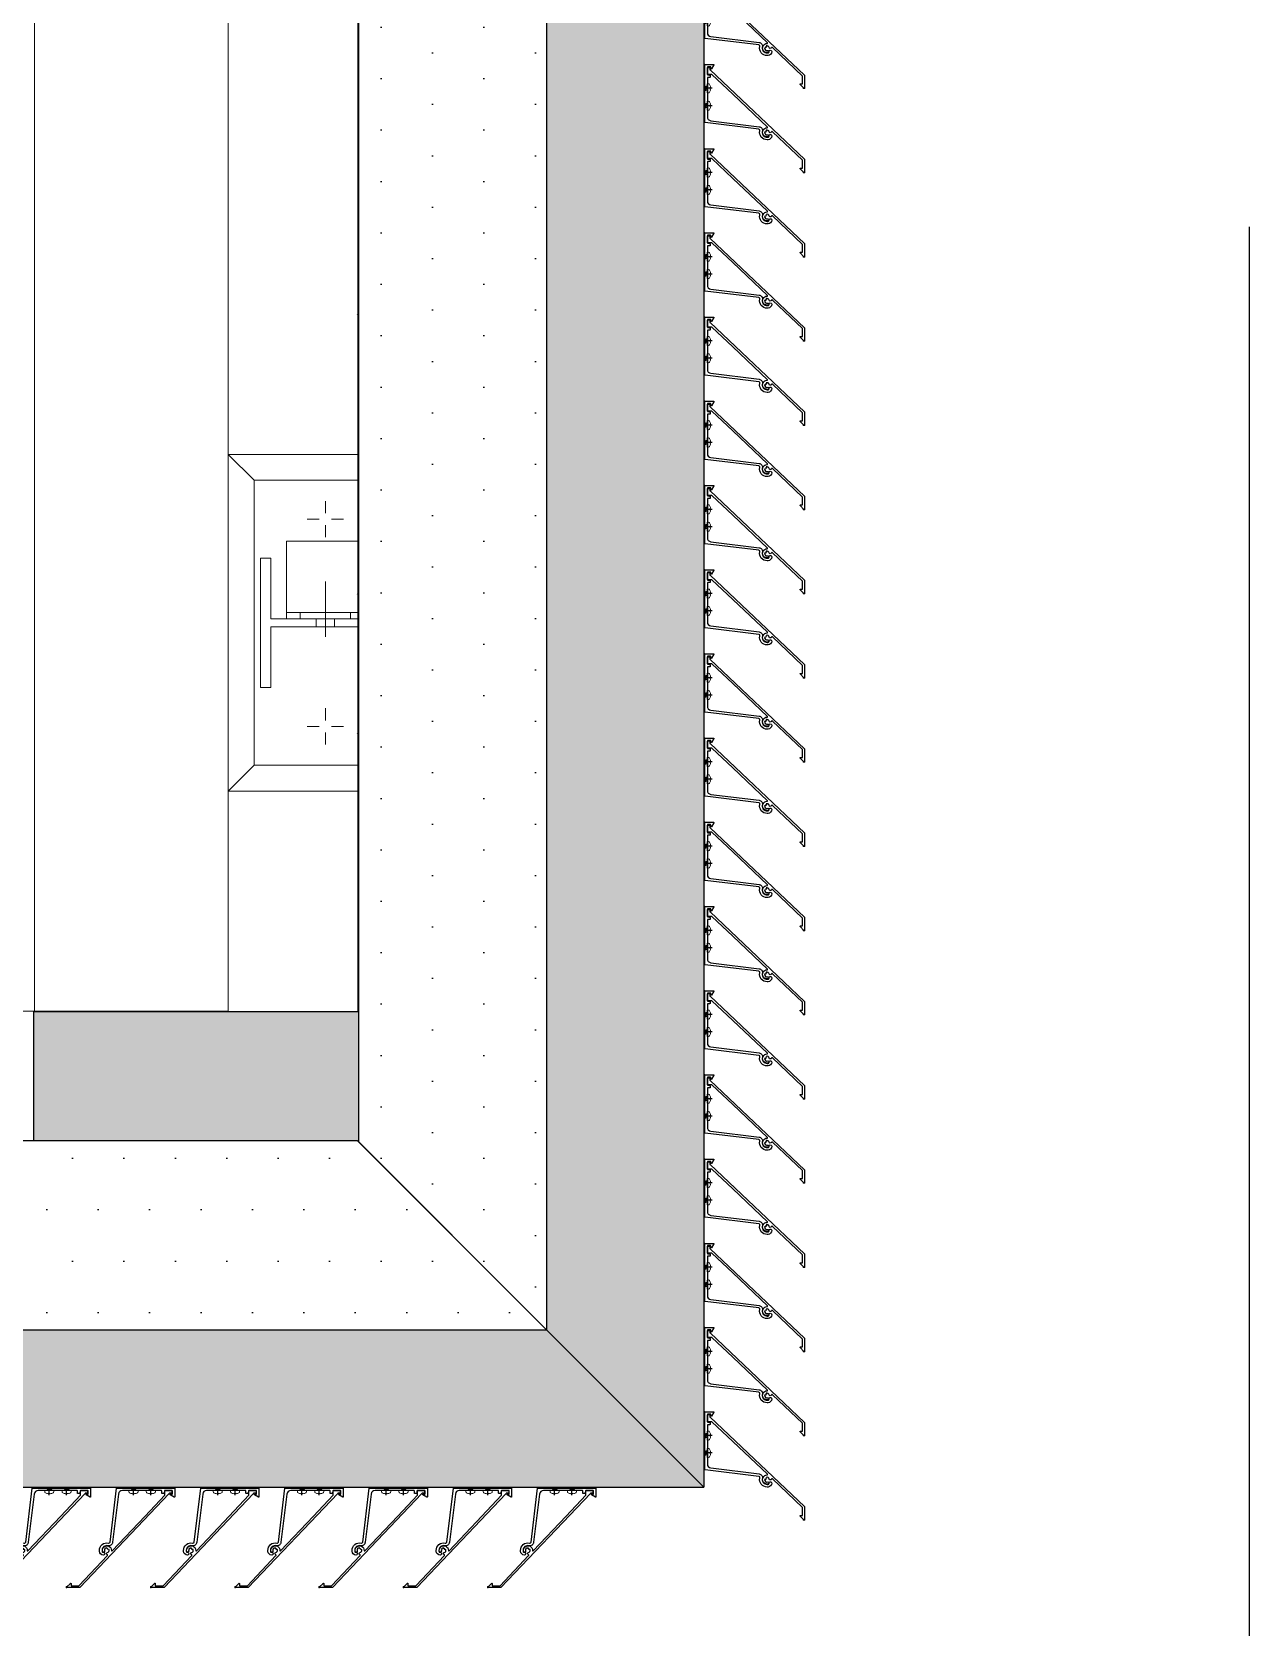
# Model space of a CAD drawing. Header units: millimetres. Extents: x 652937 to 1670132, y 1473552 to 2851037.
# Drawn here: x 720138 to 721077, y 1476727 to 1477959 of the extents above; entities that cross this region are included whole.
import ezdxf
from ezdxf.enums import TextEntityAlignment as Align

# ---------------------------------------------------------------- set-up
doc = ezdxf.new("R2010")
doc.units = ezdxf.units.MM
doc.set_wipeout_variables(frame=1)
for name, pattern in [('CENTER', [50.8, 31.75, -6.35, 6.35, -6.35]), ('HIDDEN', [0.375, 0.25, -0.125]), ('TA_GL_005.00000', [13.75, 5, -1.25, 1.25, -1.25, 5]), ('XKITLINE00', [0]), ('XKITLINE02', [4, 2, -2])]:
    doc.linetypes.add(name, pattern=pattern)
for name, color, linetype in [('000 - 0_SYM_DWG_GRID-BUBBLE_MAIN_COLOR_1', 7, 'Continuous'), ('000 - 0_SYM_DWG_GRIDLINE_MAIN_COLOR_251', 7, 'Continuous'), ('000 - CONCRETE_COL_HATCH_', 7, 'Continuous'), ('000 - CONCRETE_COL_MAIN_COLOR_1', 7, 'Continuous'), ('000 - CONCRETE_COL_WIPEOUT_', 7, 'Continuous'), ('000 - STRUCTURE_STEEL_ACCESORIES_SUB_COLOR_3', 7, 'Continuous'), ('010 - ASPG_ACCESSORIES_CUT_COLOR_1', 7, 'Continuous'), ('010 - ASPG_ACCESSORIES_HATCH_', 7, 'Continuous'), ('010 - ASPG_ACCESSORIES_MAIN_COLOR_1', 7, 'Continuous'), ('010 - ASPG_ACCESSORIES_SUB_COLOR_1', 7, 'Continuous'), ('010 - ASPG_EXTR_MAIN_COLOR_2', 7, 'Continuous'), ('010 - ASPG_FASTERN_HIDDEN_', 7, 'Continuous'), ('010 - ASPG_FASTERN_MAIN_COLOR_1', 7, 'Continuous'), ('010 - ASPG_FASTERN_SUB_COLOR_2', 7, 'Continuous'), ('010 - ASPG_FLASHING_HATCH_', 7, 'Continuous'), ('010 - ASPG_FLASHING_MAIN_COLOR_2', 7, 'Continuous'), ('010 - ASPG_FLASHING_MAIN_COLOR_4', 7, 'Continuous'), ('010 - ASPG_FLASHING_WIPEOUT_', 7, 'Continuous'), ('010 - ASPG_FLASING_WIPEOUT_', 7, 'Continuous'), ('010 - ASPG_FRAMING_CUT_COLOR_4', 7, 'Continuous'), ('010 - ASPG_FRAMING_HATCH_', 7, 'Continuous'), ('010 - ASPG_FRAMING_MAIN_COLOR_2', 7, 'Continuous'), ('010 - ASPG_FRAMING_SUB_COLOR_2', 7, 'Continuous'), ('010 - ASPG_FRAMING_WIPEOUT_', 7, 'Continuous'), ('BOLT & SCREW', 7, 'Continuous'), ('Center Line', 7, 'CENTER'), ('TEXT', 7, 'Continuous'), ('tube-stopper', 7, 'Continuous')]:
    doc.layers.add(name, color=color, linetype=linetype)
for name, color, linetype, plot in [('000 - STRUCTURE_STEEL_ACCESORIES_DEF_SUB', 7, 'Continuous', False), ('010 - ASPG_ACCESSORIES_DEF_SUB', 7, 'Continuous', False), ('010 - ASPG_EXTR_DEF_SUB', 7, 'Continuous', False)]:
    doc.layers.add(name, color=color, linetype=linetype, plot=plot)
for name, color, linetype, lineweight in [('12-GRID', 7, 'CENTER', 13), ('A-010-M_LINE', 7, 'Continuous', 9), ('A-WALL', 7, 'Continuous', 25), ('Bolt', 7, 'Continuous', 0), ('Part', 7, 'Continuous', 0), ('S-230-A-FLOOR', 7, 'Continuous', 9), ('SCREW', 7, 'Continuous', 5)]:
    doc.layers.add(name, color=color, linetype=linetype, lineweight=lineweight)
doc.styles.add('Arial', font='arial.ttf')
doc.styles.add('TA', font='', dxfattribs={"height": 4.5})
doc.styles.get('TA').set_extended_font_data('Cordia New')
pattern_1 = [(0, (0, 0), (3.96875, 7.9375), [0, -7.9375])]
pattern_2 = [(0, (0, 0), (19.84375, 39.6875), [0, -39.6875])]

# ---------------------------------------------------------------- blocks, each defined once
blk = doc.blocks.new('C25')
at = {"layer": 'S-230-A-FLOOR', "color": 7}
for p, q in [((0, 0.0686), (0, -0.0686)), ((-0.0686, 0), (0.0686, 0))]:
    blk.add_line(p, q, dxfattribs=at)
at = {"layer": 'S-230-A-FLOOR', "color": 7, "linetype": 'HIDDEN', "ltscale": 5}
blk.add_lwpolyline([(0.125, 0.2), (0.125, -0.2), (-0.125, -0.2), (-0.125, 0.2)], close=True, dxfattribs=at)
blk = doc.blocks.new('1')
at = {"layer": 'A-010-M_LINE', "color": 7}
blk.add_line((274198, -51980.5), (278073.2, -51980.5), dxfattribs=at)
blk = doc.blocks.new('3')
at = {"layer": 'Bolt', "color": 7, "linetype": 'XKITLINE00', "lineweight": 0}
for p, q in [((-191.4114, -57.0434), (-191.4114, -57.0901)), ((-190.6114, -57.0434), (-190.6114, -57.0901)), ((-191.4814, -57.1134), (-191.4348, -57.1134)), ((-191.3414, -57.1134), (-191.3881, -57.1134)), ((-190.6814, -57.1134), (-190.6348, -57.1134)), ((-190.5414, -57.1134), (-190.5881, -57.1134)), ((-191.4114, -57.1834), (-191.4114, -57.1368)), ((-190.6114, -57.1834), (-190.6114, -57.1368)), ((-191.1614, -57.6009), (-191.1614, -57.6475)), ((-191.1614, -57.6009), (-191.1614, -57.6475)), ((-190.8614, -57.6009), (-190.8614, -57.6475)), ((-190.8614, -57.6009), (-190.8614, -57.6475)), ((-191.2314, -57.6709), (-191.1848, -57.6709)), ((-191.2314, -57.6709), (-191.1848, -57.6709)), ((-191.0914, -57.6709), (-191.1381, -57.6709)), ((-191.0914, -57.6709), (-191.1381, -57.6709)), ((-190.9314, -57.6709), (-190.8848, -57.6709)), ((-190.9314, -57.6709), (-190.8848, -57.6709)), ((-190.7914, -57.6709), (-190.8381, -57.6709)), ((-190.7914, -57.6709), (-190.8381, -57.6709)), ((-191.1614, -57.7409), (-191.1614, -57.6942)), ((-191.1614, -57.7409), (-191.1614, -57.6942)), ((-190.8614, -57.7409), (-190.8614, -57.6942)), ((-190.8614, -57.7409), (-190.8614, -57.6942))]:
    blk.add_line(p, q, dxfattribs=at)
at = {"layer": 'Bolt', "color": 7, "linetype": 'XKITLINE02', "lineweight": 0}
for p, q in [((-190.9964, -57.0159), (-190.9714, -57.0159)), ((-191.066, -57.1134), (-190.8514, -57.1134)), ((-191.0264, -57.0784), (-190.9964, -57.0784)), ((-191.0264, -57.1484), (-190.9964, -57.1484)), ((-190.9964, -57.2109), (-190.9714, -57.2109))]:
    blk.add_line(p, q, dxfattribs=at)
at = {"layer": 'Part', "color": 7, "lineweight": 0}
for p, q in [((-191.6614, -56.7384), (-191.5614, -56.8384)), ((-190.4614, -56.8384), (-190.3614, -56.7384)), ((-190.9714, -57.2634), (-190.9714, -56.9634))]:
    blk.add_line(p, q, dxfattribs=at)
at = {"layer": 'Part', "color": 7, "linetype": 'XKITLINE02', "lineweight": 0}
for p, q in [((-190.9964, -57.2634), (-190.9964, -56.9634)), ((-191.0264, -57.9709), (-191.0264, -57.3884)), ((-190.9964, -57.9709), (-190.9964, -57.3884)), ((-190.9964, -57.5065), (-191.0264, -57.5065))]:
    blk.add_line(p, q, dxfattribs=at)
at = {"layer": 'Part', "color": 7, "linetype": 'HIDDEN', "lineweight": 0, "ltscale": 5}
for p, q in [((-192.3867, -57.3978), (-184.7617, -57.3981)), ((-192.3867, -57.9428), (-184.7617, -57.9431))]:
    blk.add_line(p, q, dxfattribs=at)
at = {"layer": 'Part', "color": 7, "linetype": 'HIDDEN', "lineweight": 0}
for p, q in [((-191.5614, -57.3884), (-191.6614, -57.4884)), ((-190.3614, -57.4884), (-190.4614, -57.3884))]:
    blk.add_line(p, q, dxfattribs=at)
at = {"layer": 'Part', "color": 7, "lineweight": 0}
for points in [[(-190.3614, -57.3599), (-190.3614, -56.7384), (-191.6614, -56.7384), (-191.6614, -57.3599)], [(-190.9964, -56.9634), (-190.6964, -56.9634), (-190.6964, -57.2634), (-190.9964, -57.2634)], [(-184.7617, -57.9829), (-184.7617, -57.3581), (-192.3867, -57.3578), (-192.3867, -57.9828), (-184.7617, -57.9831)]]:
    blk.add_lwpolyline(points, dxfattribs=at)
for points in [[(-191.5614, -57.3884), (-190.4614, -57.3884), (-190.4614, -56.8384), (-191.5614, -56.8384)], [(-190.7614, -56.9034), (-190.9964, -56.9034), (-190.9964, -57.3234), (-190.7614, -57.3234), (-190.7614, -57.3634), (-191.2614, -57.3634), (-191.2614, -57.3234), (-191.0264, -57.3234), (-191.0264, -56.9034), (-191.2614, -56.9034), (-191.2614, -56.8634), (-190.7614, -56.8634)]]:
    blk.add_lwpolyline(points, close=True, dxfattribs=at)
at = {"layer": 'Part', "color": 7, "linetype": 'HIDDEN', "lineweight": 0}
blk.add_lwpolyline([(-191.6614, -57.3599), (-191.6614, -57.4884), (-190.3614, -57.4884), (-190.3614, -57.3599)], dxfattribs=at)
at = {"layer": 'Part', "color": 7, "linetype": 'XKITLINE02', "lineweight": 0}
blk.add_lwpolyline([(-191.2614, -57.3884), (-191.2614, -57.9709), (-190.7614, -57.9709), (-190.7614, -57.3884)], dxfattribs=at)
blk = doc.blocks.new('*U9146')
at = {"layer": '000 - 0_SYM_DWG_GRIDLINE_MAIN_COLOR_251', "color": 7, "linetype": 'ByBlock', "ltscale": 5}
blk.add_line((30, 0), (-372.229, 0), dxfattribs=at)
at = {"color": 7, "style": 'TA', "flags": 1}
blk.add_attdef('LOCATION', (6, -6), '', height=4.5, rotation=270, dxfattribs=at)
at = {"layer": '000 - 0_SYM_DWG_GRID-BUBBLE_MAIN_COLOR_1', "color": 7, "style": 'Arial'}
blk.add_attdef('GRID-HEAD', text='', height=4, rotation=270, dxfattribs=at).set_placement((56.875, 0), align=Align.MIDDLE_CENTER)
blk = doc.blocks.new('W-1-PP18-ST_ENT3_REV02_20260413-040446_PP18_ENT_3_Y_DIMS')
at = {"layer": '000 - 0_SYM_DWG_GRIDLINE_MAIN_COLOR_251', "color": 7, "linetype": 'TA_GL_005.00000', "xscale": 50.00000000000017, "yscale": 50.00000000000017, "zscale": 50.00000000000017, "rotation": 90}
blk.add_blockref('*U9146', (20750, 1155.8), dxfattribs=at)
blk = doc.blocks.new('*U8335')
at = {"color": 7}
blk.add_wipeout([(200, 125), (200, -125), (-200, -125), (-200, 125)], dxfattribs=at).dxf.layer = '000 - CONCRETE_COL_WIPEOUT_'
at = {"layer": '000 - CONCRETE_COL_HATCH_'}
h = blk.add_hatch(dxfattribs=at)
h.set_pattern_fill('AR-CONC', scale=0.05, style=0)
h.paths.add_polyline_path([(-200, -125), (-200, 125), (200, 125), (200, -125)])
at = {"layer": '000 - CONCRETE_COL_MAIN_COLOR_1', "color": 7}
blk.add_lwpolyline([(-200, -125), (-200, 125), (200, 125), (200, -125), (-200, -125)], close=True, dxfattribs=at)
blk = doc.blocks.new('W-1-PP18-ST_ENT3_REV02_20260413-050421_PP18_ENT3_MAIN_PLAN')
at = {"layer": 'TEXT'}
h = blk.add_hatch(dxfattribs=at)
h.set_pattern_fill('ANSI34', scale=21.831008, angle=305.769)
h.set_pattern_definition([(230.0083, (16484.82, -22407.65), (318.622, -267.277), []), (230.0083, (16387.17, -22416.2), (318.622, -267.277), []), (230.0083, (16289.52, -22424.77), (318.622, -267.277), []), (230.0083, (16191.87, -22433.32), (318.622, -267.277), [])])
h.paths.add_polyline_path([(8351.9, -15550.1), (8350.2, 1004.8), (20060.2, 1006.6), (20061.9, -15548.3)], flags=16)
h.paths.add_polyline_path([(8201.9, -15700.1), (8201.1, 1155.7), (20210.7, 1155.9), (20211.5, -15699.8)])
at = {"layer": 'A-WALL', "color": 7, "lineweight": 13}
blk.add_lwpolyline([(20062.2, 1006.5), (20062.2, -15549.9), (8352.6, -15549.9), (8350.2, 1004.8)], close=True, dxfattribs=at)
for points in [[(19962.1, -15450), (19962.7, -11674.8)], [(20212.3, -15424.9), (20212.3, -15699.8), (19415, -15699.9)], [(19962.1, -15449.9), (13247.4, -15449.9)]]:
    blk.add_lwpolyline(points, dxfattribs=at)
at = {"layer": 'A-WALL', "color": 7, "linetype": 'HIDDEN', "lineweight": 13, "ltscale": 8}
blk.add_lwpolyline([(20212, -13899.7), (20212.2, -15424.7)], dxfattribs=at)
at = {"color": 7}
blk.add_blockref('W-1-PP18-ST_ENT3_REV02_20260413-040446_PP18_ENT_3_Y_DIMS', (0, 0), dxfattribs=at)
at = {"color": 7, "xscale": 200.000000000001, "yscale": 200.000000000001, "zscale": 200.000000000001, "rotation": 90}
blk.add_blockref('3', (8614.4, 23052.3), dxfattribs=at)
at = {"layer": 'A-WALL', "color": 7, "linetype": 'HIDDEN', "lineweight": 13, "ltscale": 8, "rotation": 90}
blk.add_blockref('1', (-32168, -289748.1), dxfattribs=at)
at = {"layer": 'S-230-A-FLOOR', "color": 7, "xscale": 1000.000000000001, "yscale": 1000.000000000001, "zscale": 1000.000000000001, "rotation": 90.00830794727084}
blk.add_blockref('C25', (20012.2, -15575), dxfattribs=at)
at = {"color": 7}
blk.add_blockref('*U8335', (20012.2, -15575), dxfattribs=at)
blk = doc.blocks.new('*U9351')
at = {"layer": '12-GRID', "color": 7, "linetype": 'CENTER'}
for p, q in [((0, -6.2), (0, 2.2)), ((-4.2, -2), (4.2, -2))]:
    blk.add_line(p, q, dxfattribs=at)
at = {"layer": 'BOLT & SCREW', "color": 7}
for p, q in [((-0.6, -1.8), (-1.8, -1.6)), ((-0.6, -2.2), (-1.8, -2.4)), ((-0.5, -1.8), (-0.9, -1.6)), ((-0.5, -2.2), (-0.9, -2.4)), ((-0.2, -1.4), (-0.4, -0.2)), ((-0.2, -1.5), (-0.4, -1.1)), ((-0.2, -2.5), (-0.4, -2.9)), ((-0.2, -2.6), (-0.4, -3.8)), ((0.2, -1.4), (0.4, -0.2)), ((0.2, -1.5), (0.4, -1.1)), ((0.4, -2.9), (0.2, -2.5)), ((0.2, -2.6), (0.4, -3.8)), ((0.5, -1.8), (0.9, -1.6)), ((0.5, -2.2), (0.9, -2.4)), ((0.6, -1.8), (1.8, -1.6)), ((0.6, -2.2), (1.8, -2.4))]:
    blk.add_line(p, q, dxfattribs=at)
for points in [[(-1.8, -1.6), (-0.9, -1.6, 0.414214), (-0.4, -1.1), (-0.4, -0.2), (0.4, -0.2), (0.4, -1.1, 0.414214), (0.9, -1.6), (1.8, -1.6), (1.8, -2.4), (0.9, -2.4, 0.414214), (0.4, -2.9), (0.4, -3.8), (-0.4, -3.8), (-0.4, -2.9, 0.414214), (-0.9, -2.4), (-1.8, -2.4)], [(0.2, -2.5, -0.414214), (0.5, -2.2), (0.6, -2.2), (0.6, -1.8), (0.5, -1.8, -0.414214), (0.2, -1.5), (0.2, -1.4), (-0.2, -1.4), (-0.2, -1.5, -0.414214), (-0.5, -1.8), (-0.6, -1.8), (-0.6, -2.2), (-0.5, -2.2, -0.414214), (-0.2, -2.5), (-0.2, -2.6), (0.2, -2.6)]]:
    blk.add_lwpolyline(points, format="xyb", close=True, dxfattribs=at)
blk.add_circle((0, -2), 3.5, dxfattribs=at)
blk = doc.blocks.new('000_ASPG_TYP_FILES_20260218-010703_FRAME_EXTR_')
at = {"layer": '010 - ASPG_FRAMING_HATCH_'}
h = blk.add_hatch(dxfattribs=at)
h.set_pattern_fill('ANSI32', scale=0.1, angle=180)
edge = h.paths.add_edge_path()
edge.add_line((2, 16), (2, 2))
edge.add_line((2, 2), (39.7, 2))
edge.add_arc((39.7, 1.7), 0.3, 0, 90, ccw=False)
edge.add_line((40, 1.7), (40, 0.3))
edge.add_arc((39.7, 0.3), 0.3, -90, 0, ccw=False)
edge.add_line((39.7, 0), (0.3, 0))
edge.add_arc((0.3, 0.3), 0.3, 180, 270, ccw=False)
edge.add_line((0, 0.3), (0, 17.7))
edge.add_arc((0.3, 17.7), 0.3, 90, 180, ccw=False)
edge.add_line((0.3, 18), (22.6, 18))
edge.add_arc((22.6, 18.5), 0.5, 270, 380.2095)
edge.add_arc((26.2, 19.8), 3.35, 182.0638, 200.2095, ccw=False)
edge.add_arc((23.6, 19.7), 0.76, 2.0638, 182.0638, ccw=False)
edge.add_arc((26.2, 19.8), 1.83, 182.0638, 447.9362)
edge.add_arc((26.3, 22.4), 0.76, 87.9362, 267.9362, ccw=False)
edge.add_arc((26.2, 19.8), 3.35, 69.7905, 87.9362, ccw=False)
edge.add_arc((27.5, 23.4), 0.5, 249.7905, 360)
edge.add_line((28, 23.4), (28, 26.7))
edge.add_line((28, 26.7), (28.5, 27.2))
edge.add_line((28.5, 27.2), (28, 27.7))
edge.add_line((28, 27.7), (28, 38.6))
edge.add_line((28, 38.6), (28.5, 39.1))
edge.add_line((28.5, 39.1), (28, 39.6))
edge.add_line((28, 39.6), (28, 42.9))
edge.add_arc((27.5, 42.9), 0.5, 0, 110.2095)
edge.add_arc((26.2, 46.5), 3.35, 272.0638, 290.2095, ccw=False)
edge.add_arc((26.3, 43.9), 0.76, 92.0638, 272.0638, ccw=False)
edge.add_arc((26.2, 46.5), 1.83, 272.0638, 537.9362)
edge.add_arc((23.6, 46.6), 0.76, 177.9362, 357.9362, ccw=False)
edge.add_arc((26.2, 46.5), 3.35, 159.7905, 177.9362, ccw=False)
edge.add_arc((22.6, 47.8), 0.5, 339.7905, 450)
edge.add_line((22.6, 48.3), (0.3, 48.3))
edge.add_arc((0.3, 48.6), 0.3, 180, 270, ccw=False)
edge.add_line((0, 48.6), (0, 60))
edge.add_arc((0.3, 60), 0.3, 90, 180, ccw=False)
edge.add_line((0.3, 60.3), (5, 60.3))
edge.add_line((5, 60.3), (5, 65))
edge.add_arc((5.3, 65), 0.3, 90, 180, ccw=False)
edge.add_line((5.3, 65.3), (30, 65.3))
edge.add_line((30, 65.3), (30, 63.6))
edge.add_arc((29.7, 63.6), 0.3, -90, 0, ccw=False)
edge.add_line((29.7, 63.3), (7.3, 63.3))
edge.add_arc((7.3, 63), 0.3, 90, 180)
edge.add_line((7, 63), (7, 58.3))
edge.add_line((7, 58.3), (2.3, 58.3))
edge.add_arc((2.3, 58), 0.3, 90, 180)
edge.add_line((2, 58), (2, 50.6))
edge.add_arc((2.3, 50.6), 0.3, 180, 270)
edge.add_line((2.3, 50.3), (29.7, 50.3))
edge.add_arc((29.7, 50), 0.3, 0, 90, ccw=False)
edge.add_line((30, 50), (30, 26.7))
edge.add_line((30, 26.7), (30, 16.3))
edge.add_arc((29.7, 16.3), 0.3, -90, 0, ccw=False)
edge.add_line((29.7, 16), (2, 16))
at = {"layer": '010 - ASPG_FRAMING_CUT_COLOR_4', "color": 7}
blk.add_lwpolyline([(2, 16), (2, 2), (39.7, 2, -0.414214), (40, 1.7), (40, 0.3, -0.414214), (39.7, 0), (0.3, 0, -0.414214), (0, 0.3), (0, 17.7, -0.414214), (0.3, 18), (22.6, 18, 0.52173), (23, 18.7, -0.079342), (22.8, 19.7, -1), (24.3, 19.8, 2.296346), (26.2, 21.7, -1), (26.3, 23.2, -0.079342), (27.3, 23, 0.52173), (28, 23.4), (28, 26.7), (28.5, 27.2), (28, 27.7), (28, 38.6), (28.5, 39.1), (28, 39.6), (28, 42.9, 0.52173), (27.3, 43.3, -0.079342), (26.3, 43.1, -1), (26.2, 44.6, 2.296346), (24.3, 46.5, -1), (22.8, 46.6, -0.079342), (23, 47.6, 0.52173), (22.6, 48.3), (0.3, 48.3, -0.414214), (0, 48.6), (0, 60, -0.414214), (0.3, 60.3), (5, 60.3), (5, 65, -0.414214), (5.3, 65.3), (30, 65.3), (30, 63.6, -0.414214), (29.7, 63.3), (7.3, 63.3, 0.414214), (7, 63), (7, 58.3), (2.3, 58.3, 0.414214), (2, 58), (2, 50.6, 0.414214), (2.3, 50.3), (29.7, 50.3, -0.414214), (30, 50), (30, 26.7), (30, 16.3, -0.414214), (29.7, 16)], format="xyb", close=True, dxfattribs=at)
at = {"color": 7}
for p in [(26.2, 48.5), (26.2, 21.8)]:
    blk.add_blockref('*U9351', p, dxfattribs=at)
blk = doc.blocks.new('PZG35-9D5')
at = {"layer": 'Center Line', "color": 7}
blk.add_line((0, 3.7), (0, -10.5), dxfattribs=at)
at = {"layer": 'SCREW', "color": 7}
for p, q in [((-1.4, 0), (-1.4, -1.1)), ((1.4, 0), (1.4, -0.6)), ((-1.9, -1.4), (1.9, -0.9)), ((-1.9, -1.4), (-1.4, -1.1)), ((-1.9, -1.4), (-1.4, -1.7)), ((-1.9, -2.7), (1.9, -2.2)), ((-1.9, -2.7), (-1.4, -2.4)), ((-1.9, -2.7), (-1.4, -3)), ((-1.9, -4), (-1.4, -3.7)), ((-1.9, -4), (-1, -3.9)), ((-1.9, -4), (-1.4, -4.3)), ((-1.4, -1.1), (1.4, -0.6)), ((-1.4, -1.7), (1.4, -1.2)), ((-1.4, -1.7), (-1.4, -2.4)), ((-1.4, -2.4), (1.4, -1.9)), ((-1.4, -3), (1.4, -2.5)), ((-1.4, -3), (-1.4, -3.7)), ((-1.4, -3.7), (-0.8, -3.6)), ((-1.4, -4.3), (-1.4, -8.1)), ((-1.4, -4.3), (-1.2, -4.3)), ((0, -9.5), (-1.4, -8.1)), ((0, -9.5), (1.4, -8.1)), ((0.6, -3.3), (1.4, -3.2)), ((0.7, -3.7), (1.9, -3.5)), ((0.7, -3.9), (1.4, -3.8)), ((0.7, -4.6), (1.4, -4.5)), ((0.7, -5), (1.9, -4.8)), ((0.7, -5.2), (1.4, -5.1)), ((1.9, -0.9), (1.4, -0.6)), ((1.9, -0.9), (1.4, -1.2)), ((1.4, -1.2), (1.4, -1.9)), ((1.9, -2.2), (1.4, -1.9)), ((1.9, -2.2), (1.4, -2.5)), ((1.4, -2.5), (1.4, -3.2)), ((1.9, -3.5), (1.4, -3.2)), ((1.9, -3.5), (1.4, -3.8)), ((1.4, -3.8), (1.4, -4.5)), ((1.9, -4.8), (1.4, -4.5)), ((1.9, -4.8), (1.4, -5.1)), ((1.4, -5.1), (1.4, -8.1))]:
    blk.add_line(p, q, dxfattribs=at)
blk.add_lwpolyline([(0, -9.5), (0.7, -5.2), (0.7, -3.6, 0.417657), (0.4, -3.3, 0.108102), (-0.8, -3.6), (-1.4, -4.7)], format="xyb", dxfattribs=at)
blk = doc.blocks.new('*U9352')
at = {"layer": 'SCREW', "color": 7}
blk.add_lwpolyline([(3, 1.8, 0.09906), (0.8, 2.5), (0.8, 2.3), (-0.8, 2.3), (-0.8, 2.5, 0.09906), (-3, 1.8, 0.266588), (-3.5, 1), (-3.5, 0.2, 0.414214), (-3.3, 0), (3.3, 0, 0.414214), (3.5, 0.2), (3.5, 1, 0.266588)], format="xyb", close=True, dxfattribs=at)
blk.add_blockref('PZG35-9D5', (0, 0), dxfattribs=at)
blk = doc.blocks.new('*U9355')
at = {"color": 7}
blk.add_point((0, 0), dxfattribs=at)
at = {"layer": '010 - ASPG_ACCESSORIES_MAIN_COLOR_1', "color": 7}
blk.add_lwpolyline([(-39.7, -0.6, 0.414214), (-40, -0.9), (-40, -7.4, 0.57735), (-39.7, -7.6), (-36.6, -5.8, 0.767327), (-36.8, -5.3), (-37.9, -5.3, -0.414214), (-38.2, -5), (-38.2, -2.8, -0.414214), (-38, -2.6), (-32.2, -2.6, -0.388879), (-32, -2.8), (-31.8, -4.3, 0.388879), (-31.3, -4.8), (-30.3, -4.8, 0.414214), (-30, -4.5), (-30, -2.9, -0.414214), (-29.7, -2.6), (0.4, -2.6, -0.378969), (3.4, -5.2), (8, -42.5, 0.446593), (11.6, -45.1, -0.489802), (16.1, -48.7), (16.1, -49.4, -0.18248), (15.8, -50, -0.267949), (15.3, -50.2, 1.122115), (15.1, -52.3, 0.405004), (18.1, -49.4), (18.1, -48.7, 0.489805), (11.2, -43.1, -0.446597), (9.9, -42.3), (4.9, -0.8, 0.364176), (4.6, -0.6)], format="xyb", close=True, dxfattribs=at)
at = {"layer": '010 - ASPG_EXTR_DEF_SUB', "color": 7}
for p in [(-40, -0.5), (43.4, -76.9), (43.4, -77.5)]:
    blk.add_point(p, dxfattribs=at)
at = {"layer": '010 - ASPG_EXTR_MAIN_COLOR_2', "color": 7}
blk.add_lwpolyline([(11.4, -48.2), (11.5, -47.4), (12.2, -47.6), (12.3, -46.8, -0.535538), (14.2, -49.2, 0.991572), (15.7, -49.6, 1.157025), (8.8, -48.8, -0.688558), (8.3, -49), (-17.1, -22.2), (-32.3, -6.1), (-32.3, -2.9, 0.414312), (-32.6, -2.6), (-37.5, -2.6, 0.414116), (-37.8, -2.9), (-37.8, -4.3, 0.414214), (-37.5, -4.6), (-36, -4.6, -0.205895), (-35.8, -4.7), (33.2, -77.5), (43.1, -77.5, 0.668179), (43.4, -77), (40.5, -74.2, 0.668179), (40, -74.4), (40, -76), (33.9, -76), (11.9, -52.8, -0.558354), (12.1, -52, 0.766275), (12, -50.4, -0.438583), (10.7, -48.1)], format="xyb", close=True, dxfattribs=at)
at = {"layer": 'SCREW', "color": 7, "rotation": 180}
for p in [(-21.6, -2.5), (-8.2, -2.5)]:
    blk.add_blockref('*U9352', p, dxfattribs=at)
blk = doc.blocks.new('*U8655')
at = {"color": 7}
blk.add_wipeout([(1698, 4), (60, 4), (60, 69.3), (1698, 69.3)], dxfattribs=at).dxf.layer = '010 - ASPG_FRAMING_WIPEOUT_'
at = {"layer": '010 - ASPG_FRAMING_MAIN_COLOR_2', "color": 7}
blk.add_lwpolyline([(1668, 69.3), (90, 69.3), (90, 6), (1668, 6)], close=True, dxfattribs=at)
at = {"layer": '010 - ASPG_FRAMING_SUB_COLOR_2', "color": 7}
for points in [[(1698, 4), (60, 4), (60, 69.3), (1698, 69.3)], [(60, 2), (60, 4), (1698, 4), (1698, 2)]]:
    blk.add_lwpolyline(points, close=True, dxfattribs=at)
at = {"color": 7, "rotation": 180}
for p in [(1261.8, 69.3), (1326.8, 69.3), (1391.8, 69.3), (1456.8, 69.3), (1521.8, 69.3), (1586.8, 69.3), (1651.8, 69.3)]:
    blk.add_blockref('*U9355', p, dxfattribs=at)
at = {"color": 7, "xscale": -1}
blk.add_blockref('000_ASPG_TYP_FILES_20260218-010703_FRAME_EXTR_', (1698, 4), dxfattribs=at)
blk = doc.blocks.new('*U8779')
at = {"color": 7}
blk.add_wipeout([(1743.3, 4), (60, 4), (60, 69.3), (1743.3, 69.3)], dxfattribs=at).dxf.layer = '010 - ASPG_FRAMING_WIPEOUT_'
at = {"layer": '010 - ASPG_FRAMING_MAIN_COLOR_2', "color": 7}
blk.add_lwpolyline([(1713.3, 69.3), (90, 69.3), (90, 6), (1713.3, 6)], close=True, dxfattribs=at)
at = {"layer": '010 - ASPG_FRAMING_SUB_COLOR_2', "color": 7}
for points in [[(1743.3, 4), (60, 4), (60, 69.3), (1743.3, 69.3)], [(60, 2), (60, 4), (1743.3, 4), (1743.3, 2)]]:
    blk.add_lwpolyline(points, close=True, dxfattribs=at)
at = {"color": 7, "xscale": -1, "rotation": 180}
for p in [(620, 69.3), (685, 69.3), (750, 69.3), (815, 69.3), (880, 69.3), (945, 69.3), (1010, 69.3), (1075, 69.3), (1140, 69.3), (1205, 69.3), (1270, 69.3), (1335, 69.3), (1400, 69.3), (1465, 69.3), (1530, 69.3), (1595, 69.3), (1660, 69.3), (1725, 69.3)]:
    blk.add_blockref('*U9355', p, dxfattribs=at)
at = {"color": 7, "xscale": -1}
blk.add_blockref('000_ASPG_TYP_FILES_20260218-010703_FRAME_EXTR_', (1743.3, 4), dxfattribs=at)
blk = doc.blocks.new('W-1-PP18-ST_ENT3_REV02_20260413-054934_PP18_ENT3_ASPG_MAIN_PL')
at = {"color": 7, "xscale": -1, "rotation": 180}
blk.add_blockref('*U8655', (18554, -15748), dxfattribs=at)
at = {"color": 7, "rotation": 270}
blk.add_blockref('*U8779', (20260, -14074), dxfattribs=at)
blk = doc.blocks.new('010 - ASPG_ACCESSORIES_SLICON_SEALANT_CUT-VIEW')
at = {"layer": '010 - ASPG_ACCESSORIES_HATCH_'}
h = blk.add_hatch(dxfattribs=at)
h.set_pattern_fill('HONEY', scale=0.238199)
h.set_pattern_definition([(360, (-201291.0811, 911815.7646), (1.1344238721, 0.65495992507), [0.7562825814, -1.5125651628]), (120, (-201291.0811, 911815.7646), (-1.1344238696, 0.65495992936), [0.7562825814, -1.5125651628]), (60, (-201291.0811, 911815.7646), (2.5e-09, 1.30991985442), [-1.5125651628, 0.7562825814])])
edge = h.paths.add_edge_path()
edge.add_ellipse((-9.8, -5), major_axis=(0, -5), ratio=0.644482, start_angle=0, end_angle=360)
h = blk.add_hatch(dxfattribs=at)
h.set_pattern_fill('ANSI37', scale=0.595498)
h.set_pattern_definition([(45, (-201311.081, 911815.515), (-1.3369313545, 1.3369313545), []), (135, (-201311.081, 911815.515), (-1.3369313545, -1.3369313545), [])])
edge = h.paths.add_edge_path()
edge.add_ellipse((-9.5, -5), major_axis=(0, -5), ratio=0.644482, start_angle=0, end_angle=180)
edge.add_line((-9.5, 0), (0, 0))
edge.add_arc((9.9, -5), 11.1, 513.2037, 566.7963)
edge.add_line((0, -10), (-9.5, -10))
at = {"layer": '010 - ASPG_ACCESSORIES_CUT_COLOR_1', "color": 7}
blk.add_ellipse((-9.8, -5), major_axis=(0, -5), ratio=0.644482, dxfattribs=at)
at = {"layer": '010 - ASPG_ACCESSORIES_DEF_SUB', "color": 7, "transparency": 33554457}
blk.add_lwpolyline([(0, -10), (-13, -10), (-13, 0), (0, 0)], close=True, dxfattribs=at)
at = {"layer": '010 - ASPG_FRAMING_SUB_COLOR_2', "color": 7}
blk.add_lwpolyline([(-9.8, -10), (0, -10, -0.238199), (0, 0), (-9.8, 0)], format="xyb", dxfattribs=at)
blk = doc.blocks.new('*U8431')
at = {"layer": '12-GRID', "color": 7, "linetype": 'CENTER'}
blk.add_line((0, 6.1), (0, -18.2), dxfattribs=at)
at = {"layer": 'BOLT & SCREW', "color": 7}
for p, q in [((-5.5, 0.5), (-5.5, 0)), ((5.5, 0), (-5.5, 0)), ((-5.2, 0.9), (-4.2, 1.2)), ((5.2, 0.9), (-5.2, 0.9)), ((-4.2, 5), (-4.2, 1.2)), ((4.2, 1.2), (-4.2, 1.2)), ((3.1, 5.5), (-3.1, 5.5)), ((-2.6, 0.9), (-2.1, 1.2)), ((-2.1, 5), (-2.1, 1.2)), ((-2.1, -1.5), (-2.1, 0)), ((2.1, 5), (2.1, 1.2)), ((2.4, 0.9), (2.1, 1.2)), ((2.1, -1), (2.1, 0)), ((4.2, 5), (4.2, 1.2)), ((5.2, 0.9), (4.2, 1.2)), ((5.5, 0.5), (5.5, 0)), ((-2.7, -1.9), (2.7, -1.4)), ((-2.7, -1.9), (-2.1, -1.5)), ((-2.7, -1.9), (-2.1, -2.3)), ((-2.7, -3.7), (2.7, -3.2)), ((-2.7, -3.7), (-2.1, -3.3)), ((-2.7, -3.7), (-2.1, -4.1)), ((-2.7, -5.5), (2.7, -5)), ((-2.7, -5.5), (2.7, -5)), ((-2.7, -5.5), (-2.1, -5.1)), ((-2.7, -5.5), (-2.1, -5.1)), ((-2.7, -5.5), (-2.1, -5.9)), ((-2.7, -5.5), (-2.1, -5.9)), ((-2.7, -7.3), (2.7, -6.8)), ((-2.7, -7.3), (-2.1, -6.9)), ((-2.7, -7.3), (-2.1, -7.7)), ((-2.7, -9.1), (-2.1, -8.7)), ((-2.7, -9.1), (-1.6, -9)), ((-2.7, -9.1), (-2.1, -9.5)), ((-2.7, -10.9), (-2.1, -10.5)), ((-2.7, -10.9), (-1.8, -10.8)), ((-2.7, -10.9), (-2.1, -11.3)), ((-2.1, -1.5), (2.1, -1)), ((-2.1, -2.3), (2.1, -1.8)), ((-2.1, -3.3), (-2.1, -2.3)), ((-2.1, -3.3), (2.1, -2.8)), ((-2.1, -4.1), (2.1, -3.6)), ((-2.1, -5.1), (-2.1, -4.1)), ((-2.1, -5.1), (2.1, -4.6)), ((-2.1, -5.1), (2.1, -4.6)), ((-2.1, -5.9), (2.1, -5.4)), ((-2.1, -5.9), (2.1, -5.4)), ((-2.1, -6.9), (-2.1, -5.9)), ((-2.1, -6.9), (-2.1, -5.9)), ((-2.1, -6.9), (2.1, -6.4)), ((-2.1, -7.7), (2.1, -7.2)), ((-2.1, -8.7), (-2.1, -7.7)), ((-2.1, -8.7), (-1.1, -8.6)), ((-2.1, -9.5), (-1.6, -9.4)), ((-2.1, -10.5), (-2.1, -9.5)), ((-2.1, -10.5), (-1.8, -10.5)), ((-2.1, -11.3), (-1.9, -11.2)), ((-2.1, -12.4), (-2.1, -11.3)), ((0.4, -8.4), (2.1, -8.2)), ((0.7, -8.8), (2.7, -8.6)), ((0.7, -9.1), (2.1, -9)), ((0.7, -10.2), (2.1, -10)), ((0.7, -10.6), (2.7, -10.4)), ((0.7, -10.9), (2.1, -10.8)), ((2.7, -1.4), (2.1, -1)), ((2.7, -1.4), (2.1, -1.8)), ((2.1, -2.8), (2.1, -1.8)), ((2.7, -3.2), (2.1, -2.8)), ((2.7, -3.2), (2.1, -3.6)), ((2.1, -4.6), (2.1, -3.6)), ((2.7, -5), (2.1, -4.6)), ((2.7, -5), (2.1, -4.6)), ((2.7, -5), (2.1, -5.4)), ((2.7, -5), (2.1, -5.4)), ((2.1, -6.4), (2.1, -5.4)), ((2.1, -6.4), (2.1, -5.4)), ((2.7, -6.8), (2.1, -6.4)), ((2.7, -6.8), (2.1, -7.2)), ((2.1, -8.2), (2.1, -7.2)), ((2.7, -8.6), (2.1, -8.2)), ((2.7, -8.6), (2.1, -9)), ((2.1, -10), (2.1, -9)), ((2.7, -10.4), (2.1, -10)), ((2.7, -10.4), (2.1, -10.8)), ((2.1, -10.8), (2.1, -15.6)), ((-2.1, -12.4), (-2.1, -15.6)), ((0, -17.2), (-2.1, -15.6)), ((0, -17.2), (2.1, -15.6))]:
    blk.add_line(p, q, dxfattribs=at)
blk.add_lwpolyline([(0, -17.2), (0.7, -11.5), (0.7, -8.7, 0.417657), (0.4, -8.4, 0.070993), (-1.5, -8.7), (-2.1, -12.4)], format="xyb", dxfattribs=at)
for centre, radius, start, end in [((-5.2, 0.5), 0.3, 90, 180), ((-3.1, 3.9), 1.56, 48.0171, 131.9829), ((0, -0.2), 5.63, 68.2799, 111.7201), ((3.1, 3.9), 1.56, 48.0171, 131.9829), ((5.2, 0.5), 0.3, 0, 90)]:
    blk.add_arc(centre, radius, start, end, dxfattribs=at)
blk = doc.blocks.new('G$C7D677D58')
at = {"layer": 'tube-stopper'}
h = blk.add_hatch(dxfattribs=at)
h.set_pattern_fill('ANSI35', scale=0.02, angle=280.6768, style=0)
h.set_pattern_definition([(145.676841, (67.453535, -13.0942606), (0.00281929957, 0.00412935224), []), (145.676841, (67.4500606, -13.0949156), (0.00281929957, 0.00412935224), [0.00625, -0.00125, 0, -0.00125])])
h.paths.add_polyline_path([(0.0299, 0.0155), (0.0245, 0.0155), (0.0245, 0.0006), (0.0299, 0.0006)])
at = {"layer": '000 - STRUCTURE_STEEL_ACCESORIES_DEF_SUB', "color": 7, "ltscale": 0.1}
blk.add_line((0.0383, 0.008), (0, 0.008, 0), dxfattribs=at)
at = {"layer": '000 - STRUCTURE_STEEL_ACCESORIES_SUB_COLOR_3', "color": 7}
for p, q in [((0.0069, 0.0028, 0), (0.0069, 0.0132, 0)), ((0.0125, 0.0149, 0), (0.0077, 0.0149, 0)), ((0.0133, 0, 0), (0.0133, 0.016, 0)), ((0.0133, 0.016, 0), (0.0145, 0.016, 0)), ((0.0133, 0.0028, 0), (0.0133, 0.0132, 0)), ((0.0145, 0.016, 0), (0.0145, 0, 0)), ((0.0299, 0), (0.0299, 0.016)), ((0.0299, 0.016), (0.0311, 0.016)), ((0.0311, 0.016), (0.0311, 0)), ((0.0311, 0.0011), (0.0311, 0.0149)), ((0.0359, 0.0149), (0.0311, 0.0149)), ((0.0367, 0.0028), (0.0367, 0.0132)), ((0.0024, 0.012, 0), (0.0016, 0.0112, 0)), ((0.0016, 0.0048, 0), (0.0016, 0.0112, 0)), ((0.0069, 0.0112, 0), (0.0016, 0.0112, 0)), ((0.0069, 0.0048, 0), (0.0016, 0.0048, 0)), ((0.0024, 0.004, 0), (0.0016, 0.0048, 0)), ((0.0069, 0.012, 0), (0.0024, 0.012, 0)), ((0.0069, 0.004, 0), (0.0024, 0.004, 0)), ((0.0125, 0.0115, 0), (0.0077, 0.0115, 0)), ((0.0125, 0.0045, 0), (0.0077, 0.0045, 0)), ((0.0125, 0.0011, 0), (0.0077, 0.0011, 0)), ((0.0145, 0, 0), (0.0133, 0, 0)), ((0.0311, 0), (0.0299, 0)), ((0.0359, 0.0115), (0.0311, 0.0115)), ((0.0359, 0.0045), (0.0311, 0.0045)), ((0.0359, 0.0011), (0.0311, 0.0011))]:
    blk.add_line(p, q, dxfattribs=at)
at = {"layer": '000 - STRUCTURE_STEEL_ACCESORIES_SUB_COLOR_3', "color": 7, "linetype": 'HIDDEN'}
for p, q in [((0.0299, 0.012), (0.0145, 0.012, 0)), ((0.0299, 0.0112), (0.0145, 0.0112, 0)), ((0.0299, 0.0048), (0.0145, 0.0048, 0)), ((0.0299, 0.004), (0.0145, 0.004, 0))]:
    blk.add_line(p, q, dxfattribs=at)
at = {"layer": '000 - STRUCTURE_STEEL_ACCESORIES_SUB_COLOR_3', "color": 7, "elevation": 0}
for points in [[(0.0077, 0.0149, 0.46188), (0.0077, 0.0115, 0.23094), (0.0077, 0.0045, 0.46188), (0.0077, 0.0011)], [(0.0125, 0.0149, -0.46188), (0.0125, 0.0115, -0.23094), (0.0125, 0.0045, -0.46188), (0.0125, 0.0011)], [(0.0359, 0.0149, -0.46188), (0.0359, 0.0115, -0.23094), (0.0359, 0.0045, -0.46188), (0.0359, 0.0011)]]:
    blk.add_lwpolyline(points, format="xyb", dxfattribs=at)
at = {"layer": 'tube-stopper', "color": 7}
blk.add_lwpolyline([(0.0299, 0.0155), (0.0245, 0.0155), (0.0245, 0.0006), (0.0299, 0.0006)], close=True, dxfattribs=at)
blk = doc.blocks.new('000_ASPG_TYP_FILES__ASPG_BK_TYPE_1')
at = {"layer": '010 - ASPG_ACCESSORIES_HATCH_'}
h = blk.add_hatch(dxfattribs=at)
h.set_pattern_fill('ANSI32', scale=10, angle=360)
h.set_pattern_definition([(315, (-21437.9592, -50286.0033), (-2.65165043, -2.65165043), []), (315, (-21436.1914, -50286.0033), (-2.65165043, -2.65165043), [])])
h.paths.add_polyline_path([(0, -31.4), (3, -31.4), (3, -50), (0, -50)])
h.paths.add_polyline_path([(0, 0), (11.8, 0), (11.9, -0.2), (11.9, -1.2), (11.3, -1.6), (11.9, -2), (11.9, -3), (3, -3), (3, -23.4), (0, -23.4)])
h.paths.add_polyline_path([(16.1, -1.5), (16.7, -1.1), (16.1, -0.7), (16.1, 0), (25, 0), (25, -3), (16.1, -3)])
at = {"layer": '010 - ASPG_ACCESSORIES_MAIN_COLOR_1', "color": 7}
blk.add_lwpolyline([(25, 0), (0, 0), (0, -50), (3, -50), (3, -3), (25, -3)], close=True, dxfattribs=at)
at = {"layer": '010 - ASPG_ACCESSORIES_SUB_COLOR_1', "color": 7, "elevation": 0}
for points in [[(0, 0), (11.8, 0), (11.9, -0.2), (11.9, -1.2), (11.3, -1.6), (11.9, -2), (11.9, -3), (3, -3), (3, -23.4), (0, -23.4)], [(16.1, -1.5), (16.7, -1.1), (16.1, -0.7), (16.1, 0), (25, 0), (25, -3), (16.1, -3)], [(0, -31.4), (3, -31.4), (3, -50), (0, -50)]]:
    blk.add_lwpolyline(points, close=True, dxfattribs=at)
blk = doc.blocks.new('000_ASPG_TYP_FILES_20260218-041527_ASPG_BK_TYPE_2')
at = {"layer": '010 - ASPG_ACCESSORIES_HATCH_'}
h = blk.add_hatch(dxfattribs=at)
h.set_pattern_fill('ANSI32', scale=10)
h.set_pattern_definition([(45, (-3428.178, 1640.9533), (-2.6516504, 2.6516504), []), (45, (-3426.4102, 1640.9533), (-2.6516504, 2.6516504), [])])
h.paths.add_polyline_path([(0, 50), (-5, 50), (-5, 5), (-50, 5), (-50, 0), (0, 0)])
at = {"layer": '010 - ASPG_ACCESSORIES_MAIN_COLOR_1', "color": 7}
blk.add_lwpolyline([(0, 50), (-5, 50), (-5, 5), (-50, 5), (-50, 0), (0, 0)], close=True, dxfattribs=at)
blk = doc.blocks.new('000_ASPG_TYP_FILES_EXPANSION_BOLT_1')
at = {"layer": '010 - ASPG_FASTERN_HIDDEN_', "color": 7, "linetype": 'CENTER'}
blk.add_line((-15.3, 0), (74.9, 0), dxfattribs=at)
at = {"layer": '010 - ASPG_FASTERN_MAIN_COLOR_1', "color": 7}
for p, q in [((-8, 7.2), (-7.4, 7.9)), ((-8, 7.2), (-8, -7.2)), ((-7.4, 7.9), (-2.2, 7.9)), ((-7.4, 3.9), (-2.2, 3.9)), ((-1.6, 7.2), (-2.2, 7.9)), ((-1.6, 7.2), (-1.6, -7.2)), ((-7.4, -7.9), (-8, -7.2)), ((-7.4, -3.9), (-2.2, -3.9)), ((-7.4, -7.9), (-2.2, -7.9)), ((-2.2, -7.9), (-1.6, -7.2))]:
    blk.add_line(p, q, dxfattribs=at)
blk.add_lwpolyline([(-1.6, -8.4), (0, -8.4), (0, 8.4), (-1.6, 8.4)], close=True, dxfattribs=at)
for centre, radius, start, end in [((-4.7, 5.9), 3.33, 143.8846, 216.1154), ((4.4, 0), 12.4, 161.4826, 198.5174), ((-4.9, 5.9), 3.33, 323.8846, 36.1154), ((-14, 0), 12.4, 341.4826, 18.5174), ((-4.7, -5.9), 3.33, 143.8846, 216.1154), ((-4.9, -5.9), 3.33, 323.8846, 36.1154)]:
    blk.add_arc(centre, radius, start, end, dxfattribs=at)
at = {"layer": '010 - ASPG_FASTERN_SUB_COLOR_2', "color": 7}
for p, q in [((-13, 2), (-12.2, 2.8)), ((-13, -2), (-13, 2)), ((-11.7, 2.8), (-12.2, -2.8)), ((-12.2, 2.8), (-11.7, 2.8)), ((-10.9, 4), (-11.7, 2.8)), ((-10.9, 4), (-11.6, -4)), ((-10.3, 2.8), (-10.9, 4)), ((-10.3, 2.8), (-10.8, -2.8)), ((-9.5, 4), (-10.3, 2.8)), ((-9.5, 4), (-10.2, -4)), ((-8.9, 2.8), (-9.5, 4)), ((-8.9, 2.8), (-9.4, -2.8)), ((-8.2, 4), (-8.9, 2.8)), ((-8.2, 4), (-8.8, -4)), ((0.7, 4), (-0.1, 2.8)), ((0.7, 4), (0, -4)), ((1.3, 2.8), (0.7, 4)), ((1.3, 2.8), (0.8, -2.8)), ((2, 4), (1.3, 2.8)), ((2, 4), (1.4, -4)), ((2.6, 2.8), (2, 4)), ((2.6, 2.8), (2.2, -2.8)), ((3.4, 4), (2.6, 2.8)), ((3.4, 4), (2.7, -4)), ((4, 2.8), (3.4, 4)), ((4, 2.8), (3.5, -2.8)), ((4.8, 4), (4, 2.8)), ((4.8, 4), (4.1, -4)), ((5.4, 2.8), (4.8, 4)), ((5.4, 2.8), (4.9, -2.8)), ((6.2, 4), (5.4, 2.8)), ((6.2, 4), (5.5, -4)), ((6.8, 2.8), (6.2, 4)), ((6.8, 2.8), (6.3, -2.8)), ((7.6, 4), (6.8, 2.8)), ((7.6, 4), (6.9, -4)), ((8.2, 2.8), (7.6, 4)), ((8.2, 2.8), (7.7, -2.8)), ((9, 4), (8.2, 2.8)), ((9, 4), (8.3, -4)), ((9.6, 2.8), (9, 4)), ((9.6, 2.8), (9.1, -2.8)), ((10.4, 4), (9.6, 2.8)), ((10.4, 4), (9.7, -4)), ((11, 2.8), (10.4, 4)), ((11, 2.8), (10.5, -2.8)), ((11.7, 4), (11, 2.8)), ((11.7, 4), (11.1, -4)), ((12.3, 2.8), (11.7, 4)), ((12.3, 2.8), (11.9, -2.8)), ((13.1, 4), (12.3, 2.8)), ((13.1, 4), (12.4, -4)), ((13.1, 4), (47.5, 4)), ((47.5, 3), (47.5, 4)), ((50.5, 3), (47.5, 3)), ((50.5, 4), (60.3, 4.6)), ((50.5, 2), (50.5, 4)), ((50.5, 2), (51.5, 2)), ((50.5, -4), (50.5, 1)), ((50.7, 1.2), (51, 1.2)), ((52, 0.2), (52, -0.7)), ((52.5, 1), (52.5, 0)), ((54.7, -0.3), (55.3, 1.3)), ((55, -1.1), (55.7, 0.8)), ((56.2, 2), (57.5, 2)), ((56.7, 1.4), (57.1, 1.4)), ((58.1, 0.5), (58.2, -0.8)), ((58.5, 1), (58.5, 0)), ((60.3, 4.6), (60.3, -1.1)), ((67.5, 4), (60.3, 3.3)), ((67.5, -4), (67.5, 4)), ((-13, -2), (-12.2, -2.8)), ((-11.6, -4), (-12.2, -2.8)), ((-10.8, -2.8), (-11.6, -4)), ((-10.2, -4), (-10.8, -2.8)), ((-9.4, -2.8), (-10.2, -4)), ((-8.8, -4), (-9.4, -2.8)), ((-8, -2.8), (-8.8, -4)), ((0.8, -2.8), (0, -4)), ((1.4, -4), (0.8, -2.8)), ((2.2, -2.8), (1.4, -4)), ((2.7, -4), (2.2, -2.8)), ((3.5, -2.8), (2.7, -4)), ((4.1, -4), (3.5, -2.8)), ((4.9, -2.8), (4.1, -4)), ((5.5, -4), (4.9, -2.8)), ((6.3, -2.8), (5.5, -4)), ((6.9, -4), (6.3, -2.8)), ((7.7, -2.8), (6.9, -4)), ((8.3, -4), (7.7, -2.8)), ((9.1, -2.8), (8.3, -4)), ((9.7, -4), (9.1, -2.8)), ((10.5, -2.8), (9.7, -4)), ((11.1, -4), (10.5, -2.8)), ((11.9, -2.8), (11.1, -4)), ((12.4, -4), (11.9, -2.8)), ((12.5, -4), (47.5, -4)), ((47.5, -4), (47.5, -3)), ((47.5, -3), (50.5, -3)), ((60.3, -4.7), (50.5, -4)), ((53, -1.7), (54.1, -1.7)), ((53.5, -1), (53.8, -1)), ((59.2, -1.7), (60.3, -1.7)), ((59.5, -1), (60.3, -1.1)), ((60.3, -1.7), (60.3, -4.7)), ((60.3, -3.3), (67.5, -4))]:
    blk.add_line(p, q, dxfattribs=at)
for centre, start, end in [((51, 0.2), 0, 121.9394), ((51.5, 1), 0, 90), ((56.2, 1), 90, 161.5651), ((56.7, 0.4), 90, 159.1163), ((57.1, 0.4), 3.0186, 90), ((57.5, 1), 0, 90), ((53, -0.7), 180, 270), ((53.5, 0), 180, 270), ((53.8, 0), 270, 341.5651), ((54.1, -0.7), 270, 339.1163), ((59.2, -0.7), 183.0186, 270), ((59.5, 0), 180, 267.8255)]:
    blk.add_arc(centre, 1, start, end, dxfattribs=at)
blk = doc.blocks.new('*U8433')
at = {"color": 7}
for name, p, rotation in [('*U8431', (-11, -3, 0), 180), ('000_ASPG_TYP_FILES_EXPANSION_BOLT_1', (-52.5, -45, 0), 270)]:
    blk.add_blockref(name, p, dxfattribs=dict(at, rotation=rotation))
for name, p in [('000_ASPG_TYP_FILES_20260218-041527_ASPG_BK_TYPE_2', (-25, -50, 0)), ('000_ASPG_TYP_FILES__ASPG_BK_TYPE_1', (-25, 0, 0))]:
    blk.add_blockref(name, p, dxfattribs=at)
at = {"color": 7, "xscale": 1000, "yscale": 1000, "zscale": 1000}
blk.add_blockref('G$C7D677D58', (-46.5, -34.5, 0), dxfattribs=at)
blk = doc.blocks.new('*U9045')
at = {"color": 7}
blk.add_wipeout([(0, -52), (1622, -52), (1476.9, -197.1), (0, -197.1)], dxfattribs=at).dxf.layer = '010 - ASPG_FLASHING_WIPEOUT_'
at = {"layer": '010 - ASPG_FLASHING_HATCH_'}
h = blk.add_hatch(dxfattribs=at)
h.set_pattern_fill('DOTS', scale=0.5)
h.set_pattern_definition(pattern_2)
h.paths.add_polyline_path([(0, -52), (1622, -52), (1476.9, -197.1), (0, -197.1)])
at = {"layer": '010 - ASPG_FLASHING_MAIN_COLOR_2', "color": 7}
blk.add_lwpolyline([(0, -52), (1622, -52), (1476.9, -197.1), (0, -197.1)], close=True, dxfattribs=at)
at = {"color": 7}
blk.add_wipeout([(0, 69.3), (1743.3, 69.3), (1622, -52), (0, -52)], dxfattribs=at).dxf.layer = '010 - ASPG_FLASING_WIPEOUT_'
at = {"layer": '010 - ASPG_FLASHING_HATCH_'}
h = blk.add_hatch(dxfattribs=at)
h.set_pattern_fill('DOTS', scale=0.1)
h.set_pattern_definition(pattern_1)
h.paths.add_polyline_path([(0, 69.3), (1743.3, 69.3), (1622, -52), (0, -52)])
at = {"layer": '010 - ASPG_FLASHING_MAIN_COLOR_4', "color": 7}
blk.add_lwpolyline([(0, 69.3), (1743.3, 69.3), (1622, -52), (0, -52)], close=True, dxfattribs=at)
blk = doc.blocks.new('*U9046')
at = {"color": 7}
blk.add_wipeout([(0, -52), (1654, -52), (1508, -198), (0, -198)], dxfattribs=at).dxf.layer = '010 - ASPG_FLASHING_WIPEOUT_'
at = {"layer": '010 - ASPG_FLASHING_HATCH_'}
h = blk.add_hatch(dxfattribs=at)
h.set_pattern_fill('DOTS', scale=0.5)
h.set_pattern_definition(pattern_2)
h.paths.add_polyline_path([(0, -52), (1654, -52), (1508, -198), (0, -198)])
at = {"layer": '010 - ASPG_FLASHING_MAIN_COLOR_2', "color": 7}
blk.add_lwpolyline([(0, -52), (1654, -52), (1508, -198), (0, -198)], close=True, dxfattribs=at)
at = {"color": 7}
blk.add_wipeout([(0, 69.3), (1775.3, 69.3), (1654, -52), (0, -52)], dxfattribs=at).dxf.layer = '010 - ASPG_FLASING_WIPEOUT_'
at = {"layer": '010 - ASPG_FLASHING_HATCH_'}
h = blk.add_hatch(dxfattribs=at)
h.set_pattern_fill('DOTS', scale=0.1)
h.set_pattern_definition(pattern_1)
h.paths.add_polyline_path([(0, 69.3), (1775.3, 69.3), (1654, -52), (0, -52)])
at = {"layer": '010 - ASPG_FLASHING_MAIN_COLOR_4', "color": 7}
blk.add_lwpolyline([(0, 69.3), (1775.3, 69.3), (1654, -52), (0, -52)], close=True, dxfattribs=at)
blk = doc.blocks.new('W-1-PP18-ST_ENT3_REV02_20260618-221618_LOPF_FLASHING')
at = {"color": 7, "rotation": 270}
blk.add_blockref('*U9045', (20393.5, -14024.8), dxfattribs=at)
at = {"color": 7, "xscale": -1, "rotation": 180}
blk.add_blockref('*U9046', (18687.5, -15698.8), dxfattribs=at)

msp = doc.modelspace()

# ---------------------------------------------------------------- block references
at = {"color": 7}
msp.add_blockref('W-1-PP18-ST_ENT3_REV02_20260413-050421_PP18_ENT3_MAIN_PLAN', (700327.4222, 1492652.7123), dxfattribs=at)

# ---------------------------------------------------------------- next in the draw order: block references
msp.add_blockref('W-1-PP18-ST_ENT3_REV02_20260413-054934_PP18_ENT3_ASPG_MAIN_PL', (700327.4222, 1492652.7123), dxfattribs=at)

# ---------------------------------------------------------------- next in the draw order: block references
for name, p, rotation in [('*U8433', (720589.4223, 1476973.7123, -0.0028), 270), ('*U8433', (720436.9823, 1476902.7123, -0.0028), 180), ('010 - ASPG_ACCESSORIES_SLICON_SEALANT_CUT-VIEW', (720587.4222, 1476835.4123), 270)]:
    msp.add_blockref(name, p, dxfattribs=dict(at, rotation=rotation))

# ---------------------------------------------------------------- next in the draw order: block references
msp.add_blockref('W-1-PP18-ST_ENT3_REV02_20260618-221618_LOPF_FLASHING', (700193.9006, 1492603.5552), dxfattribs=at)

doc.saveas('drawing.dxf')
